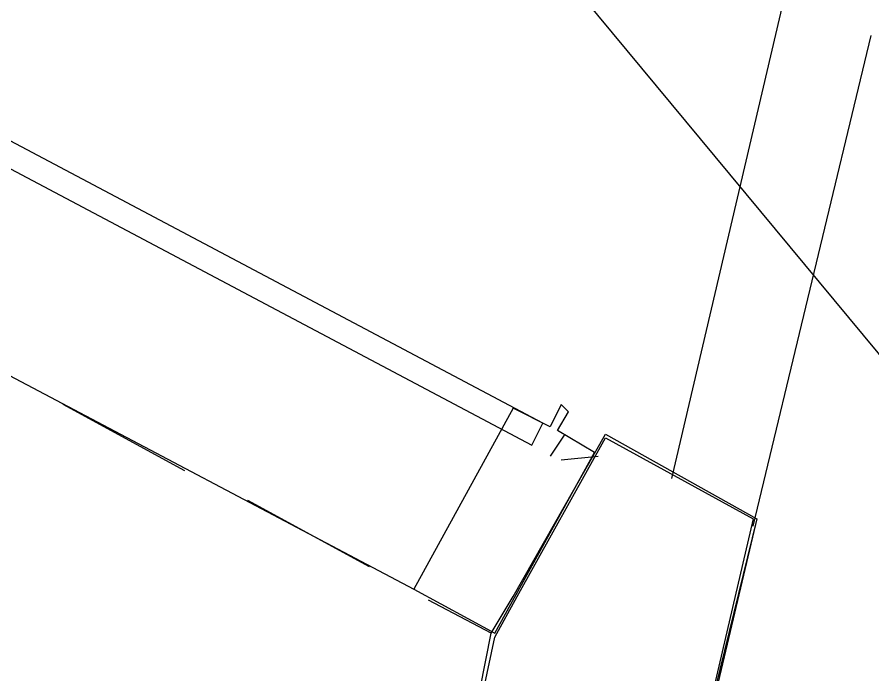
# Model space of a CAD drawing. Header units: feet. Extents: x -84 to 198, y -22 to 181.
# Drawn here: x 100.207 to 103.299, y 156.401 to 158.778 of the extents above; entities that cross this region are included whole.
import ezdxf

# ---------------------------------------------------------------- set-up
doc = ezdxf.new("R2010")
doc.units = ezdxf.units.FT
doc.layers.add('A-LINEA', color=7, linetype='CONTINUOUS')

msp = doc.modelspace()

# ---------------------------------------------------------------- linework, layer by layer
at = {"layer": 'A-LINEA'}
for p, q in [((140.7504, 112.4542), (100.776, 160.6287)), ((102.5733, 157.1111), (103.0667, 159.2178)), ((102.8667, 156.9378), (103.2933, 158.7111)), ((99.2667, 157.9644), (101.64, 156.7111)), ((100.8133, 157.1378), (100.3733, 157.3778)), ((102.1867, 157.2711), (102.1333, 157.1911)), ((102.1733, 157.1778), (102.3067, 157.1911)), ((101.48, 156.7911), (101.04, 157.0311)), ((102.88, 156.9644), (100.9867, 148.9911)), ((101.92, 156.5511), (101.6933, 156.6711))]:
    msp.add_line(p, q, dxfattribs=at)
for points in [[(99.6, 158.5378), (102.0667, 157.2311), (102.1067, 157.3111), (99.64, 158.6178), (99.6, 158.5378)], [(102.2933, 157.2044), (102.16, 157.2844), (102.2, 157.3511), (102.1733, 157.3778), (102.1333, 157.2978), (102, 157.3644), (101.64, 156.7111), (101.9333, 156.5511), (102.2933, 157.2044)], [(102, 156.6844), (102.3333, 157.2711), (102.88, 156.9644), (102.68, 156.1511), (101.88, 156.3511), (101.92, 156.5511), (102, 156.6844)], [(102.0133, 156.6844), (102.3333, 157.2578), (102.8667, 156.9644), (102.68, 156.1644), (101.8933, 156.3511), (101.9333, 156.5378), (102.0133, 156.6844)]]:
    msp.add_lwpolyline(points, dxfattribs=at)

doc.saveas('drawing.dxf')
